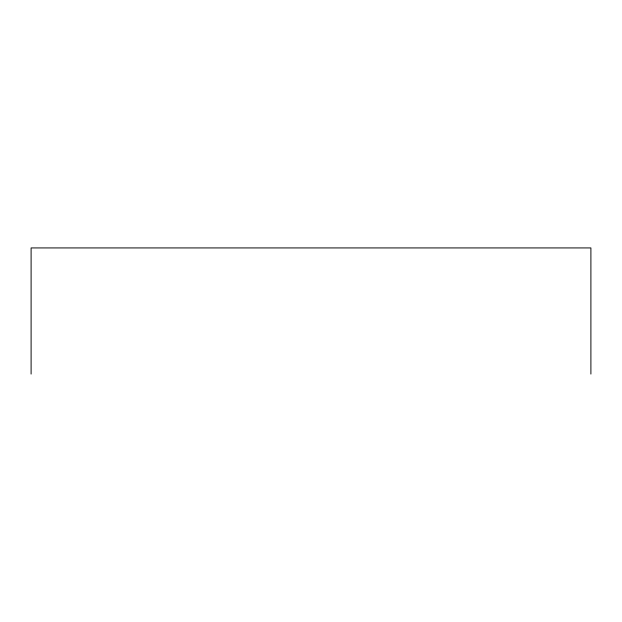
<?xml version="1.0" encoding="UTF-8"?>
<svg xmlns="http://www.w3.org/2000/svg" width="622" height="622" viewBox="0 0 622 622"><rect width="100%" height="100%" fill="white"/><g stroke="black" fill="none" stroke-linecap="round" stroke-linejoin="round"><path stroke-width="0.93" d="M590.9 374.071L590.9 247.929L31.1 247.929L31.1 374.071"/></g></svg>
